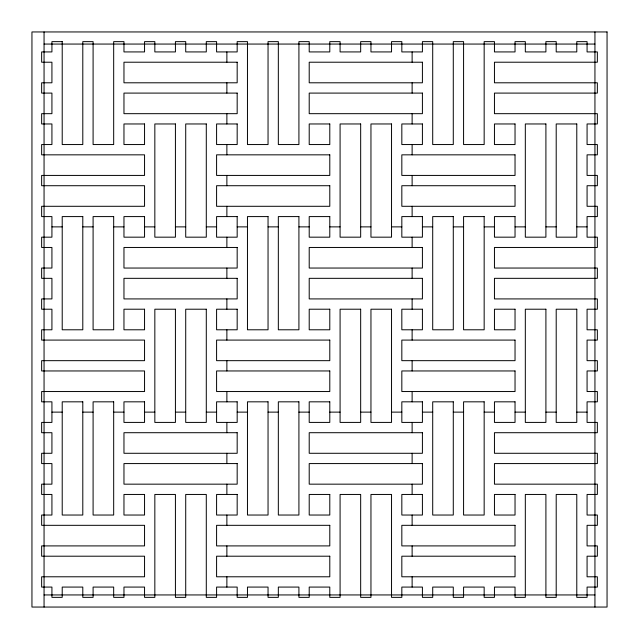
<?xml version="1.0" encoding="UTF-8"?>
<svg xmlns="http://www.w3.org/2000/svg" width="639" height="639" viewBox="0 0 639 639"><rect width="100%" height="100%" fill="white"/><g stroke="black" fill="none" stroke-linecap="round" stroke-linejoin="round"><path stroke-width="0.96" d="M44.059 44.059L594.941 44.059M51.927 226.877L62.215 226.877M82.798 226.877L93.094 226.877M113.678 226.877L123.966 226.877M144.55 226.877L154.838 226.877M175.421 226.877L185.717 226.877M206.293 226.877L216.589 226.877M237.173 226.877L247.461 226.877M268.045 226.877L278.332 226.877M298.916 226.877L309.212 226.877M329.788 226.877L340.084 226.877M360.668 226.877L370.955 226.877M391.539 226.877L401.827 226.877M422.411 226.877L432.707 226.877M453.283 226.877L463.579 226.877M484.162 226.877L494.45 226.877M515.034 226.877L525.322 226.877M545.906 226.877L556.202 226.877M576.785 226.877L587.073 226.877M51.927 412.123L62.215 412.123M82.798 412.123L93.094 412.123M113.678 412.123L123.966 412.123M144.55 412.123L154.838 412.123M175.421 412.123L185.717 412.123M206.293 412.123L216.589 412.123M237.173 412.123L247.461 412.123M268.045 412.123L278.332 412.123M298.916 412.123L309.212 412.123M329.788 412.123L340.084 412.123M360.668 412.123L370.955 412.123M391.539 412.123L401.827 412.123M422.411 412.123L432.707 412.123M453.283 412.123L463.579 412.123M484.162 412.123L494.45 412.123M515.034 412.123L525.322 412.123M545.906 412.123L556.202 412.123M576.785 412.123L587.073 412.123M44.059 594.941L594.941 594.941M594.941 31.95L594.941 607.05M412.123 51.927L412.123 62.215M412.123 82.798L412.123 93.094M412.123 113.678L412.123 123.966M412.123 144.55L412.123 154.838M412.123 175.421L412.123 185.717M412.123 206.293L412.123 216.589M412.123 237.173L412.123 247.461M412.123 268.045L412.123 278.332M412.123 298.916L412.123 309.212M412.123 329.788L412.123 340.084M412.123 360.668L412.123 370.955M412.123 391.539L412.123 401.827M412.123 422.411L412.123 432.707M412.123 453.283L412.123 463.579M412.123 484.162L412.123 494.45M412.123 515.034L412.123 525.322M412.123 545.906L412.123 556.202M412.123 576.785L412.123 587.073M226.877 51.927L226.877 62.215M226.877 82.798L226.877 93.094M226.877 113.678L226.877 123.966M226.877 144.55L226.877 154.838M226.877 175.421L226.877 185.717M226.877 206.293L226.877 216.589M226.877 237.173L226.877 247.461M226.877 268.045L226.877 278.332M226.877 298.916L226.877 309.212M226.877 329.788L226.877 340.084M226.877 360.668L226.877 370.955M226.877 391.539L226.877 401.827M226.877 422.411L226.877 432.707M226.877 453.283L226.877 463.579M226.877 484.162L226.877 494.45M226.877 515.034L226.877 525.322M226.877 545.906L226.877 556.202M226.877 576.785L226.877 587.073M44.059 31.95L44.059 607.05M607.05 31.95L31.95 31.95L31.95 607.05L607.05 607.05L607.05 31.95M62.215 41.639L51.927 41.639L51.927 51.927L41.639 51.927L41.639 62.215L51.927 62.215L51.927 82.798L41.639 82.798L41.639 93.094L51.927 93.094L51.927 113.678L41.639 113.678L41.639 123.966L51.927 123.966L51.927 144.55L41.639 144.55L41.639 154.838L144.55 154.838L144.55 175.421L41.639 175.421L41.639 185.717L144.55 185.717L144.55 206.293L41.639 206.293L41.639 216.589L51.927 216.589L51.927 237.173L41.639 237.173L41.639 247.461L51.927 247.461L51.927 268.045L41.639 268.045L41.639 278.332L51.927 278.332L51.927 298.916L41.639 298.916L41.639 309.212L51.927 309.212L51.927 329.788L41.639 329.788L41.639 340.084L144.55 340.084L144.55 360.668L41.639 360.668L41.639 370.955L144.55 370.955L144.55 391.539L41.639 391.539L41.639 401.827L51.927 401.827L51.927 422.411L41.639 422.411L41.639 432.707L51.927 432.707L51.927 453.283L41.639 453.283L41.639 463.579L51.927 463.579L51.927 484.162L41.639 484.162L41.639 494.45L51.927 494.45L51.927 515.034L41.639 515.034L41.639 525.322L144.55 525.322L144.55 545.906L41.639 545.906L41.639 556.202L144.55 556.202L144.55 576.785L41.639 576.785L41.639 587.073L51.927 587.073L51.927 597.361L62.215 597.361L62.215 587.073L82.798 587.073L82.798 597.361L93.094 597.361L93.094 587.073L113.678 587.073L113.678 597.361L123.966 597.361L123.966 587.073L144.55 587.073L144.55 597.361L154.838 597.361L154.838 494.45L175.421 494.45L175.421 597.361L185.717 597.361L185.717 494.45L206.293 494.45L206.293 597.361L216.589 597.361L216.589 587.073L237.173 587.073L237.173 597.361L247.461 597.361L247.461 587.073L268.045 587.073L268.045 597.361L278.332 597.361L278.332 587.073L298.916 587.073L298.916 597.361L309.212 597.361L309.212 587.073L329.788 587.073L329.788 597.361L340.084 597.361L340.084 494.45L360.668 494.45L360.668 597.361L370.955 597.361L370.955 494.45L391.539 494.45L391.539 597.361L401.827 597.361L401.827 587.073L422.411 587.073L422.411 597.361L432.707 597.361L432.707 587.073L453.283 587.073L453.283 597.361L463.579 597.361L463.579 587.073L484.162 587.073L484.162 597.361L494.45 597.361L494.45 587.073L515.034 587.073L515.034 597.361L525.322 597.361L525.322 494.45L545.906 494.45L545.906 597.361L556.202 597.361L556.202 494.45L576.785 494.45L576.785 597.361L587.073 597.361L587.073 587.073L597.361 587.073L597.361 576.785L587.073 576.785L587.073 556.202L597.361 556.202L597.361 545.906L587.073 545.906L587.073 525.322L597.361 525.322L597.361 515.034L587.073 515.034L587.073 494.45L597.361 494.45L597.361 484.162L494.45 484.162L494.45 463.579L597.361 463.579L597.361 453.283L494.45 453.283L494.45 432.707L597.361 432.707L597.361 422.411L587.073 422.411L587.073 401.827L597.361 401.827L597.361 391.539L587.073 391.539L587.073 370.955L597.361 370.955L597.361 360.668L587.073 360.668L587.073 340.084L597.361 340.084L597.361 329.788L587.073 329.788L587.073 309.212L597.361 309.212L597.361 298.916L494.45 298.916L494.45 278.332L597.361 278.332L597.361 268.045L494.45 268.045L494.45 247.461L597.361 247.461L597.361 237.173L587.073 237.173L587.073 216.589L597.361 216.589L597.361 206.293L587.073 206.293L587.073 185.717L597.361 185.717L597.361 175.421L587.073 175.421L587.073 154.838L597.361 154.838L597.361 144.55L587.073 144.55L587.073 123.966L597.361 123.966L597.361 113.678L494.45 113.678L494.45 93.094L597.361 93.094L597.361 82.798L494.45 82.798L494.45 62.215L597.361 62.215L597.361 51.927L587.073 51.927L587.073 41.639L576.785 41.639L576.785 51.927L556.202 51.927L556.202 41.639L545.906 41.639L545.906 51.927L525.322 51.927L525.322 41.639L515.034 41.639L515.034 51.927L494.45 51.927L494.45 41.639L484.162 41.639L484.162 144.55L463.579 144.55L463.579 41.639L453.283 41.639L453.283 144.55L432.707 144.55L432.707 41.639L422.411 41.639L422.411 51.927L401.827 51.927L401.827 41.639L391.539 41.639L391.539 51.927L370.955 51.927L370.955 41.639L360.668 41.639L360.668 51.927L340.084 51.927L340.084 41.639L329.788 41.639L329.788 51.927L309.212 51.927L309.212 41.639L298.916 41.639L298.916 144.55L278.332 144.55L278.332 41.639L268.045 41.639L268.045 144.55L247.461 144.55L247.461 41.639L237.173 41.639L237.173 51.927L216.589 51.927L216.589 41.639L206.293 41.639L206.293 51.927L185.717 51.927L185.717 41.639L175.421 41.639L175.421 51.927L154.838 51.927L154.838 41.639L144.55 41.639L144.55 51.927L123.966 51.927L123.966 41.639L113.678 41.639L113.678 144.55L93.094 144.55L93.094 41.639L82.798 41.639L82.798 144.55L62.215 144.55L62.215 41.639M237.173 62.215L123.966 62.215L123.966 82.798L237.173 82.798L237.173 62.215M422.411 62.215L309.212 62.215L309.212 82.798L422.411 82.798L422.411 62.215M237.173 93.094L123.966 93.094L123.966 113.678L237.173 113.678L237.173 93.094M422.411 93.094L309.212 93.094L309.212 113.678L422.411 113.678L422.411 93.094M144.55 123.966L123.966 123.966L123.966 144.55L144.55 144.55L144.55 123.966M175.421 123.966L154.838 123.966L154.838 237.173L175.421 237.173L175.421 123.966M206.293 123.966L185.717 123.966L185.717 237.173L206.293 237.173L206.293 123.966M237.173 123.966L216.589 123.966L216.589 144.55L237.173 144.55L237.173 123.966M329.788 123.966L309.212 123.966L309.212 144.55L329.788 144.55L329.788 123.966M360.668 123.966L340.084 123.966L340.084 237.173L360.668 237.173L360.668 123.966M391.539 123.966L370.955 123.966L370.955 237.173L391.539 237.173L391.539 123.966M422.411 123.966L401.827 123.966L401.827 144.55L422.411 144.55L422.411 123.966M515.034 123.966L494.45 123.966L494.45 144.55L515.034 144.55L515.034 123.966M545.906 123.966L525.322 123.966L525.322 237.173L545.906 237.173L545.906 123.966M576.785 123.966L556.202 123.966L556.202 237.173L576.785 237.173L576.785 123.966M329.788 154.838L216.589 154.838L216.589 175.421L329.788 175.421L329.788 154.838M515.034 154.838L401.827 154.838L401.827 175.421L515.034 175.421L515.034 154.838M329.788 185.717L216.589 185.717L216.589 206.293L329.788 206.293L329.788 185.717M515.034 185.717L401.827 185.717L401.827 206.293L515.034 206.293L515.034 185.717M82.798 216.589L62.215 216.589L62.215 329.788L82.798 329.788L82.798 216.589M113.678 216.589L93.094 216.589L93.094 329.788L113.678 329.788L113.678 216.589M144.55 216.589L123.966 216.589L123.966 237.173L144.55 237.173L144.55 216.589M237.173 216.589L216.589 216.589L216.589 237.173L237.173 237.173L237.173 216.589M268.045 216.589L247.461 216.589L247.461 329.788L268.045 329.788L268.045 216.589M298.916 216.589L278.332 216.589L278.332 329.788L298.916 329.788L298.916 216.589M329.788 216.589L309.212 216.589L309.212 237.173L329.788 237.173L329.788 216.589M422.411 216.589L401.827 216.589L401.827 237.173L422.411 237.173L422.411 216.589M453.283 216.589L432.707 216.589L432.707 329.788L453.283 329.788L453.283 216.589M484.162 216.589L463.579 216.589L463.579 329.788L484.162 329.788L484.162 216.589M515.034 216.589L494.45 216.589L494.45 237.173L515.034 237.173L515.034 216.589M237.173 247.461L123.966 247.461L123.966 268.045L237.173 268.045L237.173 247.461M422.411 247.461L309.212 247.461L309.212 268.045L422.411 268.045L422.411 247.461M237.173 278.332L123.966 278.332L123.966 298.916L237.173 298.916L237.173 278.332M422.411 278.332L309.212 278.332L309.212 298.916L422.411 298.916L422.411 278.332M144.55 309.212L123.966 309.212L123.966 329.788L144.55 329.788L144.55 309.212M175.421 309.212L154.838 309.212L154.838 422.411L175.421 422.411L175.421 309.212M206.293 309.212L185.717 309.212L185.717 422.411L206.293 422.411L206.293 309.212M237.173 309.212L216.589 309.212L216.589 329.788L237.173 329.788L237.173 309.212M329.788 309.212L309.212 309.212L309.212 329.788L329.788 329.788L329.788 309.212M360.668 309.212L340.084 309.212L340.084 422.411L360.668 422.411L360.668 309.212M391.539 309.212L370.955 309.212L370.955 422.411L391.539 422.411L391.539 309.212M422.411 309.212L401.827 309.212L401.827 329.788L422.411 329.788L422.411 309.212M515.034 309.212L494.45 309.212L494.45 329.788L515.034 329.788L515.034 309.212M545.906 309.212L525.322 309.212L525.322 422.411L545.906 422.411L545.906 309.212M576.785 309.212L556.202 309.212L556.202 422.411L576.785 422.411L576.785 309.212M329.788 340.084L216.589 340.084L216.589 360.668L329.788 360.668L329.788 340.084M515.034 340.084L401.827 340.084L401.827 360.668L515.034 360.668L515.034 340.084M329.788 370.955L216.589 370.955L216.589 391.539L329.788 391.539L329.788 370.955M515.034 370.955L401.827 370.955L401.827 391.539L515.034 391.539L515.034 370.955M82.798 401.827L62.215 401.827L62.215 515.034L82.798 515.034L82.798 401.827M113.678 401.827L93.094 401.827L93.094 515.034L113.678 515.034L113.678 401.827M144.55 401.827L123.966 401.827L123.966 422.411L144.55 422.411L144.55 401.827M237.173 401.827L216.589 401.827L216.589 422.411L237.173 422.411L237.173 401.827M268.045 401.827L247.461 401.827L247.461 515.034L268.045 515.034L268.045 401.827M298.916 401.827L278.332 401.827L278.332 515.034L298.916 515.034L298.916 401.827M329.788 401.827L309.212 401.827L309.212 422.411L329.788 422.411L329.788 401.827M422.411 401.827L401.827 401.827L401.827 422.411L422.411 422.411L422.411 401.827M453.283 401.827L432.707 401.827L432.707 515.034L453.283 515.034L453.283 401.827M484.162 401.827L463.579 401.827L463.579 515.034L484.162 515.034L484.162 401.827M515.034 401.827L494.45 401.827L494.45 422.411L515.034 422.411L515.034 401.827M237.173 432.707L123.966 432.707L123.966 453.283L237.173 453.283L237.173 432.707M422.411 432.707L309.212 432.707L309.212 453.283L422.411 453.283L422.411 432.707M237.173 463.579L123.966 463.579L123.966 484.162L237.173 484.162L237.173 463.579M422.411 463.579L309.212 463.579L309.212 484.162L422.411 484.162L422.411 463.579M144.55 494.45L123.966 494.45L123.966 515.034L144.55 515.034L144.55 494.45M237.173 494.45L216.589 494.45L216.589 515.034L237.173 515.034L237.173 494.45M329.788 494.45L309.212 494.45L309.212 515.034L329.788 515.034L329.788 494.45M422.411 494.45L401.827 494.45L401.827 515.034L422.411 515.034L422.411 494.45M515.034 494.45L494.45 494.45L494.45 515.034L515.034 515.034L515.034 494.45M329.788 525.322L216.589 525.322L216.589 545.906L329.788 545.906L329.788 525.322M515.034 525.322L401.827 525.322L401.827 545.906L515.034 545.906L515.034 525.322M329.788 556.202L216.589 556.202L216.589 576.785L329.788 576.785L329.788 556.202M515.034 556.202L401.827 556.202L401.827 576.785L515.034 576.785L515.034 556.202"/></g></svg>
